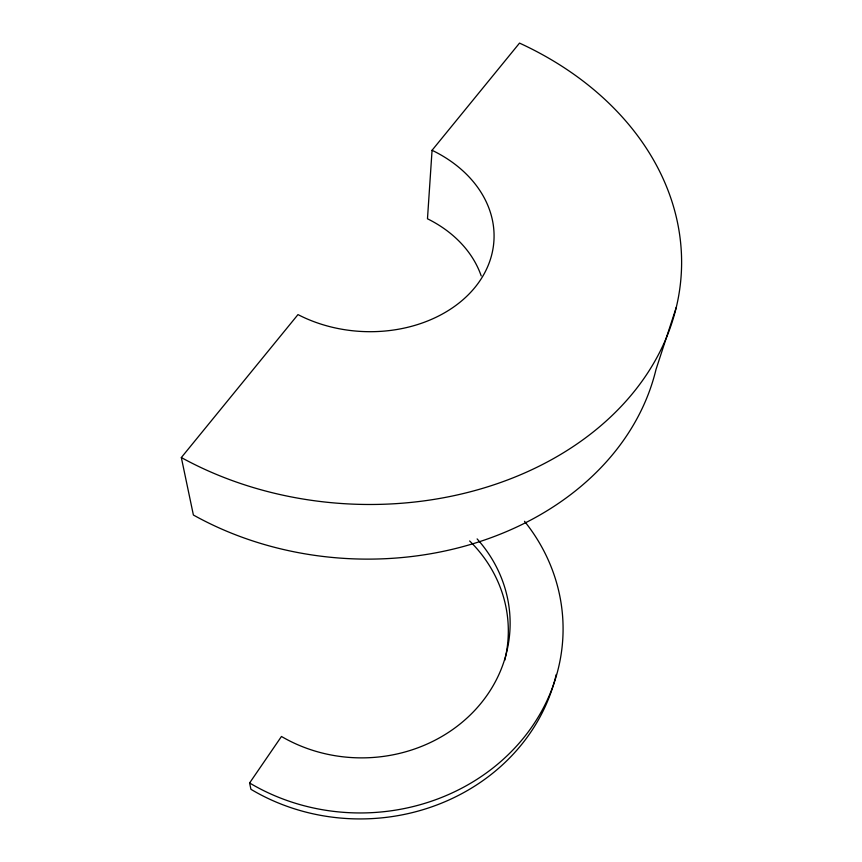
<?xml version="1.0" encoding="UTF-8"?>
<svg xmlns="http://www.w3.org/2000/svg" width="862" height="862" viewBox="0 0 862 862"><rect width="100%" height="100%" fill="white"/><g stroke="black" fill="none" stroke-linecap="round" stroke-linejoin="round"><path stroke-width="1.29" d="M676.282 307.357L656.004 369.475A299.674 239.259 2.5 0 1 193.39 515.013L181.332 457.55A319.921 248.213 2.8 0 0 633.15 392.781A319.921 248.213 2.8 0 0 519.527 43.1L432.067 150.29L427.477 218.786A119.312 94.842 2.6 0 1 481.201 275.915M556.249 674.472A199.704 181.71 -1.4 0 1 250.928 789.301L249.603 782.976L281.465 736.471A148.016 134.138 -1 0 0 472.107 713.133A148.016 134.138 -1 0 0 477.117 538.912M181.332 457.55L297.983 314.598A127.296 98.268 2.9 0 0 474.962 287.412A127.296 98.268 2.9 0 0 432.067 150.29M469.639 540.959A146.281 132.963 -1.2 0 1 504.679 660.421M524.505 521.284A202.074 183.326 -1.2 0 1 507.018 755.834A202.074 183.326 -1.2 0 1 249.603 782.976"/></g></svg>
